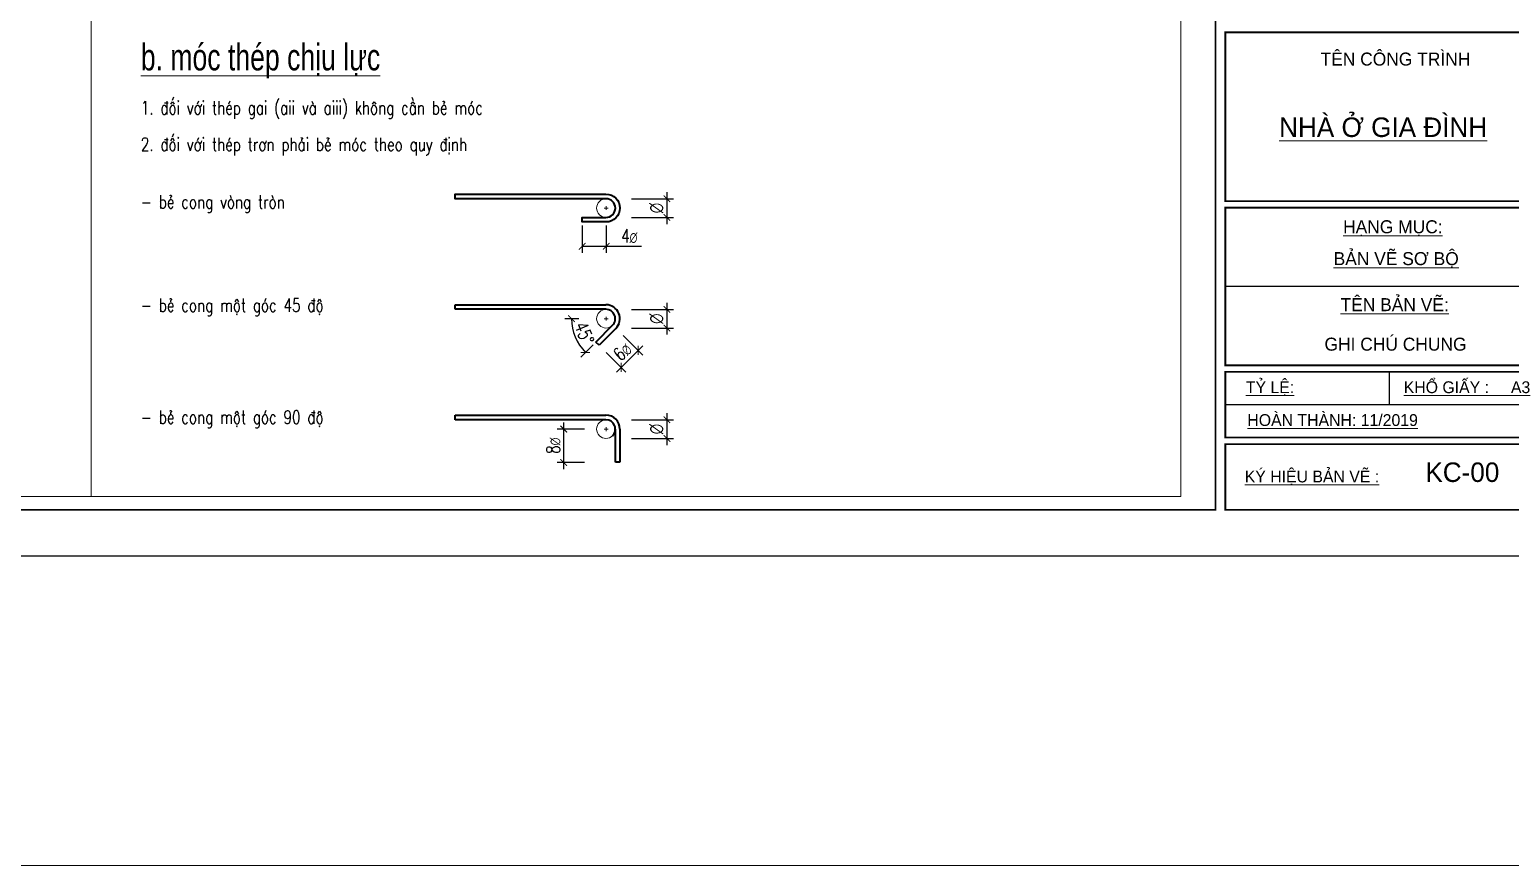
# Model space of a CAD drawing. Extents: x -1855204 to -1466800, y -1308584 to -996495.
# Drawn here: x -1725003 to -1702658, y -1051774 to -1039159 of the extents above; entities that cross this region are included whole.
import ezdxf
from ezdxf.enums import TextEntityAlignment as Align

# ---------------------------------------------------------------- set-up
doc = ezdxf.new("R2010")
doc.units = 0
doc.header["$LTSCALE"] = 150
doc.header["$PDMODE"] = 35
doc.layers.get('Defpoints').update_dxf_attribs({"lineweight": 18})
for name, color, linetype, lineweight in [('05.Text', 253, 'Continuous', 18), ('11.Khung bo', 32, 'Continuous', 50), ('12.Khung', 36, 'Continuous', 25), ('LS-DIM', 251, 'Continuous', 13), ('LS-TEXT', 60, 'Continuous', 20), ('LS-THAY', 7, 'Continuous', 20), ('LS-THEP', 3, 'Continuous', 35)]:
    doc.layers.add(name, color=color, linetype=linetype, lineweight=lineweight)
doc.layers.add('DIM', color=1, linetype='Continuous')
doc.styles.add('KCVN-LEADER', font='vnromadi.shx', dxfattribs={"width": 0.7, "height": 4})
doc.styles.add('VnAvantH', font='')
doc.styles.add('vnsimpli', font='vnsimli.shx', dxfattribs={"width": 0.75})
doc.styles.get('VnAvantH').set_extended_font_data('.VnAvantH')
doc.dimstyles.new('D100(200)', dxfattribs={"dimtxt": 200, "dimasz": 100, "dimexe": 100, "dimexo": 0, "dimgap": 50, "dimtad": 1, "dimdec": 0, "dimdsep": 46, "dimtxsty": 'vnsimpli', "dimblk": 'ARCHTICK', "dimcen": 1, "dimdle": 100, "dimclrd": 256, "dimclre": 256, "dimclrt": 60, "dimadec": 0, "dimazin": 0, "dimtfac": 1, "dimtdec": 0, "dimtmove": 0, "dimatfit": 3, "dimfxl": 1, "dimarcsym": 0})

# ---------------------------------------------------------------- blocks, each defined once
blk = doc.blocks.new('_ArchTick')
at = {"layer": 'DIM', "color": 0, "const_width": 0.15}
blk.add_lwpolyline([(-0.5, -0.5), (0.5, 0.5)], dxfattribs=at)
blk = doc.blocks.new('*D21')
at = {"layer": 'Defpoints', "color": 0, "transparency": 16777216}
for p in [(-1716801, -1043708), (-1716713, -1043522), (-1716332, -1043522), (-1716205, -1043622), (-1716499, -1043916)]:
    blk.add_point(p, dxfattribs=at)
at = {"layer": 'LS-DIM', "lineweight": -2, "transparency": 16777216}
for p, q in [((-1716713, -1043522), (-1716925, -1043522)), ((-1716499, -1043916), (-1716685, -1044102))]:
    blk.add_line(p, q, dxfattribs=at)
blk.add_arc((-1716105, -1043522), 720, 180, 225, dxfattribs=at)
at = {"layer": 'LS-DIM', "lineweight": -2, "transparency": 16777216, "xscale": 100, "yscale": 100, "zscale": 100}
for p, rotation in [((-1716825, -1043522), 89.99999999999045), ((-1716615, -1044031), 315.0000000000098)]:
    blk.add_blockref('_ArchTick', p, dxfattribs=dict(at, rotation=rotation))
at = {"layer": 'LS-DIM', "color": 60, "transparency": 16777216, "insert": (-1716632, -1043740), "char_height": 200, "attachment_point": 5, "rotation": 292.5, "style": 'vnsimpli'}
blk.add_mtext('45°', dxfattribs=at)
blk = doc.blocks.new('*D22')
at = {"layer": 'Defpoints', "color": 0, "transparency": 16777216}
for p in [(-1716664, -1042114), (-1716301, -1042114), (-1716664, -1042429)]:
    blk.add_point(p, dxfattribs=at)
at = {"layer": 'LS-DIM', "lineweight": -2, "transparency": 16777216}
for p, q in [((-1716664, -1042114), (-1716664, -1042529)), ((-1716301, -1042114), (-1716301, -1042529)), ((-1716664, -1042429), (-1716201, -1042429)), ((-1716301, -1042429), (-1715768, -1042429))]:
    blk.add_line(p, q, dxfattribs=at)
at = {"layer": 'LS-DIM', "lineweight": -2, "transparency": 16777216, "xscale": 100, "yscale": 100, "zscale": 100, "rotation": 180}
blk.add_blockref('_ArchTick', (-1716664, -1042429), dxfattribs=at)
at = {"layer": 'LS-DIM', "lineweight": -2, "transparency": 16777216, "xscale": 100, "yscale": 100, "zscale": 100}
blk.add_blockref('_ArchTick', (-1716301, -1042429), dxfattribs=at)
at = {"layer": 'LS-DIM', "color": 60, "transparency": 16777216, "insert": (-1715954, -1042276), "char_height": 200, "attachment_point": 5, "style": 'vnsimpli'}
blk.add_mtext('4{\\fSymbol|b0|i0|c2|p18;\\H0.75x;Æ}', dxfattribs=at)
blk = doc.blocks.new('*D23')
at = {"layer": 'Defpoints', "color": 0, "transparency": 16777216}
for p in [(-1716943, -1045188), (-1716629, -1045188), (-1716629, -1045692)]:
    blk.add_point(p, dxfattribs=at)
at = {"layer": 'LS-DIM', "lineweight": -2, "transparency": 16777216}
for p, q in [((-1716629, -1045188), (-1717043, -1045188)), ((-1716943, -1045792), (-1716943, -1045088)), ((-1716629, -1045692), (-1717043, -1045692))]:
    blk.add_line(p, q, dxfattribs=at)
at = {"layer": 'LS-DIM', "lineweight": -2, "transparency": 16777216, "xscale": 100, "yscale": 100, "zscale": 100}
for p, rotation in [((-1716943, -1045188), 90), ((-1716943, -1045692), 270)]:
    blk.add_blockref('_ArchTick', p, dxfattribs=dict(at, rotation=rotation))
at = {"layer": 'LS-DIM', "color": 60, "transparency": 16777216, "insert": (-1717096, -1045440), "char_height": 200, "attachment_point": 5, "rotation": 90, "style": 'vnsimpli'}
blk.add_mtext('8{\\fSymbol|b0|i0|c2|p18;\\H0.75x;Æ}', dxfattribs=at)
blk = doc.blocks.new('*D24')
at = {"layer": 'Defpoints', "color": 0, "transparency": 16777216}
for p in [(-1715918, -1043381), (-1715918, -1043663), (-1715385, -1043663)]:
    blk.add_point(p, dxfattribs=at)
at = {"layer": 'LS-DIM', "lineweight": -2, "transparency": 16777216}
for p, q in [((-1715385, -1043281), (-1715385, -1043763)), ((-1715918, -1043381), (-1715285, -1043381)), ((-1715918, -1043663), (-1715285, -1043663))]:
    blk.add_line(p, q, dxfattribs=at)
at = {"layer": 'LS-DIM', "lineweight": -2, "transparency": 16777216, "xscale": 100, "yscale": 100, "zscale": 100}
for p, rotation in [((-1715385, -1043381), 90), ((-1715385, -1043663), 270)]:
    blk.add_blockref('_ArchTick', p, dxfattribs=dict(at, rotation=rotation))
at = {"layer": 'LS-DIM', "color": 60, "transparency": 16777216, "insert": (-1715544, -1043522), "char_height": 200, "attachment_point": 5, "rotation": 90, "style": 'vnsimpli'}
blk.add_mtext('{\\fSymbol|b0|i0|c2|p17;Æ}', dxfattribs=at)
blk = doc.blocks.new('*D25')
at = {"layer": 'Defpoints', "color": 0, "transparency": 16777216}
for p in [(-1715918, -1045047), (-1715918, -1045330), (-1715385, -1045330)]:
    blk.add_point(p, dxfattribs=at)
at = {"layer": 'LS-DIM', "lineweight": -2, "transparency": 16777216}
for p, q in [((-1715918, -1045047), (-1715285, -1045047)), ((-1715385, -1044947), (-1715385, -1045430)), ((-1715918, -1045330), (-1715285, -1045330))]:
    blk.add_line(p, q, dxfattribs=at)
at = {"layer": 'LS-DIM', "lineweight": -2, "transparency": 16777216, "xscale": 100, "yscale": 100, "zscale": 100}
for p, rotation in [((-1715385, -1045047), 90), ((-1715385, -1045330), 270)]:
    blk.add_blockref('_ArchTick', p, dxfattribs=dict(at, rotation=rotation))
at = {"layer": 'LS-DIM', "color": 60, "transparency": 16777216, "insert": (-1715544, -1045188), "char_height": 200, "attachment_point": 5, "rotation": 90, "style": 'vnsimpli'}
blk.add_mtext('{\\fSymbol|b0|i0|c2|p17;Æ}', dxfattribs=at)
blk = doc.blocks.new('*D26')
at = {"layer": 'Defpoints', "color": 0, "transparency": 16777216}
for p in [(-1716044, -1043778), (-1716300, -1044034), (-1716078, -1044256)]:
    blk.add_point(p, dxfattribs=at)
at = {"layer": 'LS-DIM', "lineweight": -2, "transparency": 16777216}
for p, q in [((-1715751, -1043930), (-1716148, -1044327)), ((-1716044, -1043778), (-1715751, -1044071)), ((-1716300, -1044034), (-1716007, -1044327))]:
    blk.add_line(p, q, dxfattribs=at)
at = {"layer": 'LS-DIM', "lineweight": -2, "transparency": 16777216, "xscale": 100, "yscale": 100, "zscale": 100}
for p, rotation in [((-1715822, -1044000), 44.9999999997052), ((-1716078, -1044256), 224.9999999997052)]:
    blk.add_blockref('_ArchTick', p, dxfattribs=dict(at, rotation=rotation))
at = {"layer": 'LS-DIM', "color": 60, "transparency": 16777216, "insert": (-1716057, -1044020), "char_height": 200, "attachment_point": 5, "rotation": 45, "style": 'vnsimpli'}
blk.add_mtext('6{\\fSymbol|b0|i0|c2|p18;\\H0.75x;Æ}', dxfattribs=at)
blk = doc.blocks.new('*D27')
at = {"layer": 'Defpoints', "color": 0, "transparency": 16777216}
for p in [(-1715918, -1041711), (-1715918, -1041993), (-1715385, -1041993)]:
    blk.add_point(p, dxfattribs=at)
at = {"layer": 'LS-DIM', "lineweight": -2, "transparency": 16777216}
for p, q in [((-1715918, -1041711), (-1715285, -1041711)), ((-1715385, -1041611), (-1715385, -1042093)), ((-1715918, -1041993), (-1715285, -1041993))]:
    blk.add_line(p, q, dxfattribs=at)
at = {"layer": 'LS-DIM', "lineweight": -2, "transparency": 16777216, "xscale": 100, "yscale": 100, "zscale": 100}
for p, rotation in [((-1715385, -1041711), 90), ((-1715385, -1041993), 270)]:
    blk.add_blockref('_ArchTick', p, dxfattribs=dict(at, rotation=rotation))
at = {"layer": 'LS-DIM', "color": 60, "transparency": 16777216, "insert": (-1715544, -1041852), "char_height": 200, "attachment_point": 5, "rotation": 90, "style": 'vnsimpli'}
blk.add_mtext('{\\fSymbol|b0|i0|c2|p17;Æ}', dxfattribs=at)
blk = doc.blocks.new('100')
at = {"layer": '11.Khung bo', "const_width": 26.7}
for points in [[(1860913, -945240), (1860913, -916940), (1896063, -916940), (1896063, -945240)], [(1896213, -940540), (1901213, -940540), (1901213, -937971), (1896213, -937971)], [(1896213, -943040), (1901213, -943040), (1901213, -940640), (1896213, -940640)], [(1896213, -944140), (1901213, -944140), (1901213, -943140), (1896213, -943140)], [(1896213, -945240), (1901213, -945240), (1901213, -944240), (1896213, -944240)]]:
    blk.add_lwpolyline(points, close=True, dxfattribs=at)
at = {"layer": '12.Khung'}
for p, q in [((1901213, -941840), (1896213, -941840)), ((1898713, -943640), (1898713, -943140)), ((1901213, -943640), (1896213, -943640))]:
    blk.add_line(p, q, dxfattribs=at)
at = {"layer": '12.Khung', "color": 1}
blk.add_lwpolyline([(1901579, -945940), (1901579, -916240), (1859580, -916240), (1859580, -945940)], close=True, dxfattribs=at)
at = {"layer": '05.Text', "style": 'VnAvantH'}
for s, height, p in [('tªn C¤NG TR×NH', 198, (1897662, -938477)), ('%%UNHµ ë GIA §×NH', 297, (1897032, -939564)), ('%%Uh¹ng môc:', 198, (1898005, -941030)), ('%%Ub¶n vÏ s¬ bé', 198, (1897861, -941515)), ('%%Utªn b¶n vÏ:', 198, (1897966, -942216)), ('%%Utû lÖ:', 180, (1896525, -943464)), ('%%UKHæ GIÊY :     A3', 180, (1898928, -943464)), ('%%Uhoµn thµnh: 11/2019', 180, (1896548, -943964)), ('%%Uký hiÖu b¶n vÏ :', 180, (1896508, -944823))]:
    blk.add_text(s, height=height, dxfattribs=at).set_placement(p)

msp = doc.modelspace()

# ---------------------------------------------------------------- linework, layer by layer
at = {"layer": 'LS-DIM'}
for points in [[(-1716331.6, -1041852.2), (-1716271.4, -1041852.2)], [(-1716301.5, -1041881.3), (-1716301.5, -1041824.7)], [(-1716301.5, -1043550.9), (-1716301.5, -1043494.3)], [(-1716331.6, -1043521.9), (-1716271.4, -1043521.9)], [(-1716331.6, -1045188.5), (-1716271.4, -1045188.5)], [(-1716301.5, -1045217.6), (-1716301.5, -1045161)]]:
    msp.add_lwpolyline(points, dxfattribs=at)
for centre in [(-1716305.1, -1041852.2), (-1716305.1, -1043521.9), (-1716305.1, -1045188.5)]:
    msp.add_circle(centre, 141.1, dxfattribs=at)
at = {"layer": 'LS-THAY'}
msp.add_line((-1724075.5, -1046205.7), (-1724075.5, -1021321.3), dxfattribs=at)
at = {"layer": 'LS-THAY', "color": 140}
for points in [[(-1855203.7, -1013074.3), (-1466800.6, -1013073.8), (-1466800.6, -1051773.8), (-1855203.7, -1051773.8)], [(-1855203.6, -1051773.5), (-1466800.5, -1051773), (-1466800.3, -1102777.6), (-1855203.4, -1102778.1)]]:
    msp.add_lwpolyline(points, close=True, dxfattribs=at)
at = {"layer": 'LS-THAY'}
msp.add_lwpolyline([(-1740520.2, -1018838.5), (-1707630.7, -1018838.5), (-1707630.7, -1046205.7), (-1740520.2, -1046205.7)], close=True, dxfattribs=at)
at = {"layer": 'LS-THEP'}
for p, q in [((-1718580.6, -1043311.7), (-1716305.1, -1043311.7)), ((-1718580.6, -1043380.7), (-1718580.6, -1043311.7)), ((-1716305.1, -1043380.7), (-1718580.6, -1043380.7)), ((-1716458.7, -1043875.1), (-1716205.3, -1043621.6)), ((-1716156.5, -1043670.4), (-1716410, -1043923.9)), ((-1716410, -1043923.9), (-1716458.7, -1043875.1)), ((-1718580.6, -1044978.4), (-1716305.1, -1044978.4)), ((-1718580.6, -1045047.4), (-1718580.6, -1044978.4)), ((-1716305.1, -1045047.4), (-1718580.6, -1045047.4)), ((-1716163.9, -1045688.5), (-1716163.9, -1045188.5)), ((-1716094.9, -1045188.5), (-1716094.9, -1045688.5)), ((-1716094.9, -1045688.5), (-1716163.9, -1045688.5))]:
    msp.add_line(p, q, dxfattribs=at)
msp.add_lwpolyline([(-1716305.1, -1041993.4, 1), (-1716305.1, -1041711.1), (-1718580.6, -1041711.1), (-1718580.6, -1041642.1), (-1716305.1, -1041642.1, -1), (-1716305.1, -1042062.3), (-1716663.5, -1042062.3), (-1716663.5, -1041993.4)], format="xyb", close=True, dxfattribs=at)
for centre, radius, start in [((-1716305.1, -1043521.9), 210.1, 315), ((-1716305.1, -1043521.9), 141.1, 315), ((-1716305.1, -1045188.5), 210.1, 0), ((-1716305.1, -1045188.5), 141.1, 315)]:
    msp.add_arc(centre, radius, start, 90, dxfattribs=at)

# ---------------------------------------------------------------- block references
at = {"layer": '05.Text', "xscale": 0.991454545641318, "yscale": 0.991454545641318, "zscale": 0.9914545456793755}
msp.add_blockref('100', (-3586967.9, -109244.2), dxfattribs=at)

# ---------------------------------------------------------------- texts
at = {"layer": '05.Text', "color": 1, "style": 'VnAvantH'}
for s, height, p in [('GHI CHó CHUNG', 196.306, (-1703319, -1044004.8)), ('KC-00', 294.46, (-1702824.3, -1045986.6))]:
    msp.add_text(s, height=height, dxfattribs=at).set_placement(p, align=Align.RIGHT)
at = {"layer": 'LS-TEXT', "color": 60, "style": 'KCVN-LEADER', "width": 0.75}
msp.add_text('%%Ub. mãc thÐp chÞu lùc', height=400, dxfattribs=at).set_placement((-1723324.9, -1039574.3), align=Align.MIDDLE_LEFT)
at = {"layer": 'LS-TEXT', "style": 'vnsimpli', "width": 0.75}
for s, p in [('1. ®èi víi thÐp gai (aii vµ aiii) kh«ng cÇn bÎ mãc', (-1723324.9, -1040337.8)), ('2. ®èi víi thÐp tr¬n ph¶i bÎ mãc theo quy ®Þnh', (-1723324.9, -1040890.2)), ('- bÎ cong vßng trßn', (-1723324.9, -1041759.3)), ('- bÎ cong mét gãc 45 ®é', (-1723324.9, -1043318.6)), ('- bÎ cong mét gãc 90 ®é', (-1723324.9, -1045008.8))]:
    msp.add_text(s, height=200, dxfattribs=at).set_placement(p, align=Align.MIDDLE_LEFT)

# ---------------------------------------------------------------- dimensions: what is measured, and where the dimension line sits
at = {"layer": 'LS-DIM'}
for base, p1, p2, angle, text, picture, middle in [((-1715385.5, -1041993.4), (-1715917.6, -1041711.1), (-1715917.6, -1041993.4), 90, '{\\fSymbol|b0|i0|c2|p17;Æ}', '*D27', (-1715385.5, -1041852.2)), ((-1715385.5, -1043663), (-1715917.6, -1043380.7), (-1715917.6, -1043663), 90, '{\\fSymbol|b0|i0|c2|p17;Æ}', '*D24', (-1715385.5, -1043521.9)), ((-1716077.5, -1044256.4), (-1716043.8, -1043778), (-1716299.8, -1044034), 45, '6{\\fSymbol|b0|i0|c2|p18;\\H0.75x;Æ}', '*D26', (-1715949.5, -1044128.4)), ((-1715385.5, -1045329.6), (-1715917.6, -1045047.4), (-1715917.6, -1045329.6), 90, '{\\fSymbol|b0|i0|c2|p17;Æ}', '*D25', (-1715385.5, -1045188.5)), ((-1716943.4, -1045188.5), (-1716629, -1045692.1), (-1716629, -1045188.5), 270, '8{\\fSymbol|b0|i0|c2|p18;\\H0.75x;Æ}', '*D23', (-1716943.4, -1045440.3))]:
    dim = msp.add_linear_dim(base=base, p1=p1, p2=p2, angle=angle, text=text, dimstyle='D100(200)', dxfattribs=at)
    dim.commit()
    dim.dimension.update_dxf_attribs({"geometry": picture, "text_midpoint": middle, "dimtype": 160})
dim = msp.add_linear_dim(base=(-1716663.5, -1042428.5), p1=(-1716301.5, -1042114.1), p2=(-1716663.5, -1042114.1), text='4{\\fSymbol|b0|i0|c2|p18;\\H0.75x;Æ}', dimstyle='D100(200)', dxfattribs=at)
dim.commit()
dim.dimension.update_dxf_attribs({"geometry": '*D22', "text_midpoint": (-1715954.3, -1042428.5), "dimtype": 160})
dim = msp.add_angular_dim_2l(base=(-1716800.8, -1043708.2), line1=((-1716499.2, -1043915.6), (-1716205.3, -1043621.6)), line2=((-1716331.6, -1043521.9), (-1716713.3, -1043521.9)), dimstyle='D100(200)', dxfattribs=at)
dim.commit()
dim.dimension.update_dxf_attribs({"geometry": '*D21', "text_midpoint": (-1716632, -1043739.9)})

doc.saveas('drawing.dxf')
